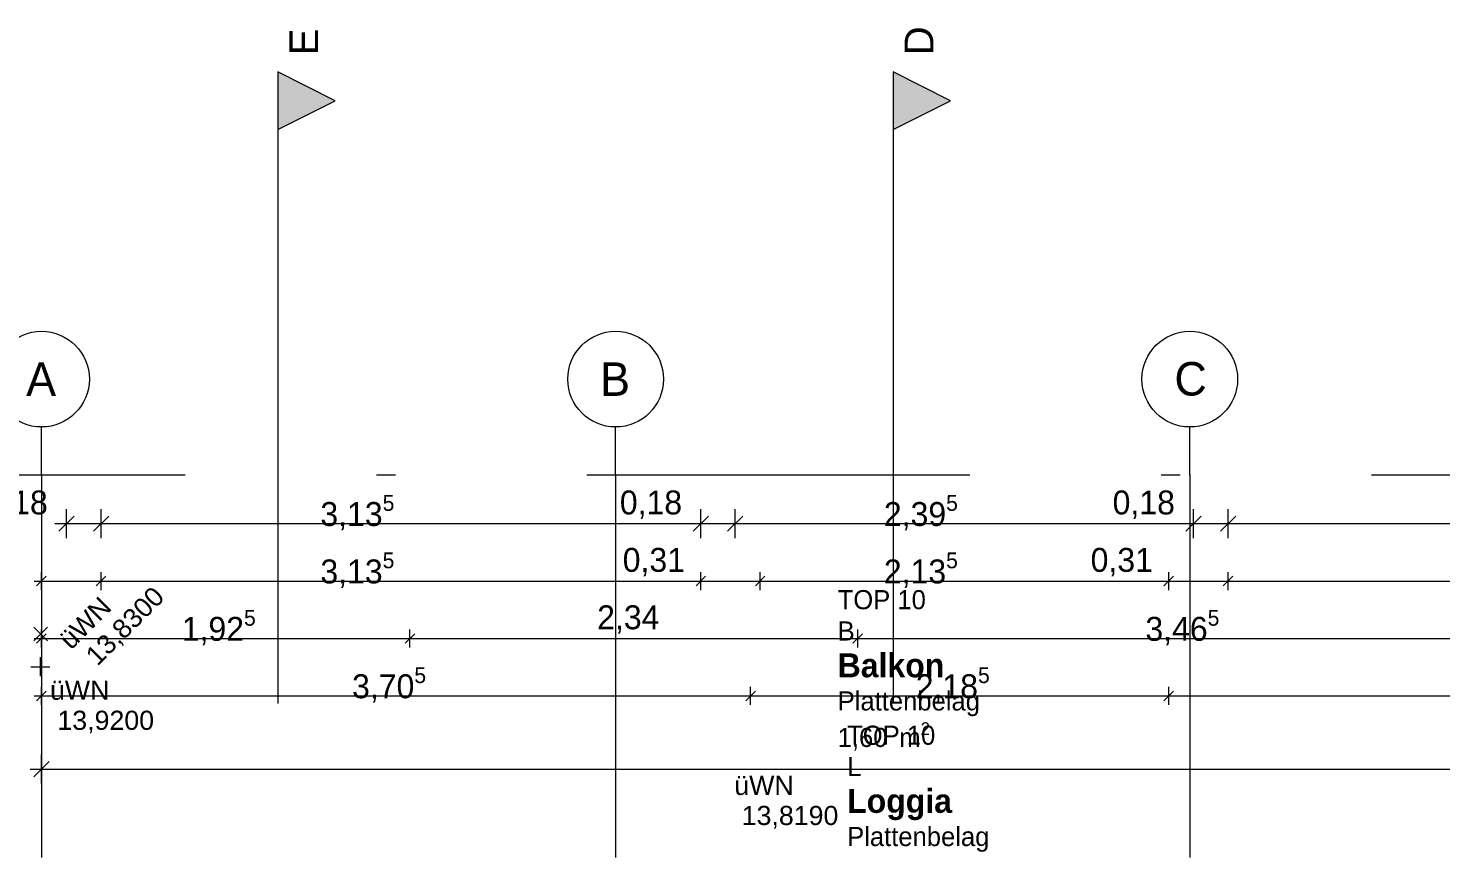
# Model space of a CAD drawing. Header units: metres. Extents: x -4 to 206, y -18 to 45.
# Drawn here: x -0.07 to 7.31, y 1.01 to 5.33 of the extents above; entities that cross this region are included whole.
import ezdxf

# ---------------------------------------------------------------- set-up
doc = ezdxf.new("R2010")
doc.units = ezdxf.units.M
doc.header["$MEASUREMENT"] = 0
doc.linetypes.add('Achse', pattern=[0.004, 0.002, -0.001, 0, -0.001])
doc.linetypes.add('Schnittlinie', pattern=[0.006, 0.003, -0.0015, 0, -0.0015])
for name, color, linetype in [('2._2.Stock PP STG1_4_000 Achsraster', 7, 'Continuous'), ('2._2.Stock PP STG1_4_810 Raum', 7, 'Continuous'), ('2._2.Stock PP STG1_4_851 Marker Schnitt', 7, 'Continuous'), ('2._2.Stock PP STG1_4_910 Allgemein Lageplan Höhen', 7, 'Continuous'), ('2._2.Stock PP STG1_4_950 Polierplan Bemaßung', 7, 'Continuous')]:
    doc.layers.add(name, color=color, linetype=linetype)
doc.styles.add('ERSTELLTER_STIL_1', font='arial.ttf')
doc.styles.add('ERSTELLTER_STIL_2', font='')
doc.styles.add('ERSTELLTER_STIL_6', font='')
doc.styles.get('ERSTELLTER_STIL_2').set_extended_font_data('Eurostile')
doc.styles.get('ERSTELLTER_STIL_6').set_extended_font_data('Eurostile', bold=True)

msp = doc.modelspace()

# ---------------------------------------------------------------- hatches: boundary and pattern name
at = {"layer": '2._2.Stock PP STG1_4_851 Marker Schnitt', "linetype": 'Continuous', "lineweight": 0, "true_color": 0x000000}
for points in [[(1.235, 5.105), (1.235, 4.805), (1.535, 4.955)], [(4.45, 5.105), (4.45, 4.805), (4.75, 4.955)]]:
    msp.add_hatch(color=18, dxfattribs=at).paths.add_polyline_path(points)

# ---------------------------------------------------------------- linework, layer by layer
at = {"layer": '2._2.Stock PP STG1_4_000 Achsraster', "color": 5, "linetype": 'Achse', "lineweight": 0, "ltscale": 1000}
for p, q in [((0, 3), (0, 3.25)), ((3, 3), (3, 3.25)), ((6, 3), (6, 3.25)), ((-1.25, 3), (21, 3)), ((0, 3), (0, -18)), ((3, 3), (3, -18)), ((6, 3), (6, -18))]:
    msp.add_line(p, q, dxfattribs=at)
at = {"layer": '2._2.Stock PP STG1_4_000 Achsraster', "color": 5, "linetype": 'Continuous', "lineweight": 0, "ltscale": 1000}
for centre in [(0, 3.5), (3, 3.5), (6, 3.5)]:
    msp.add_circle(centre, 0.25, dxfattribs=at)
at = {"layer": '2._2.Stock PP STG1_4_000 Achsraster', "color": 5, "linetype": 'Achse', "lineweight": 0, "ltscale": 1000}
for p in [(0, 3), (0, 3), (3, 3), (3, 3), (6, 3), (6, 3)]:
    msp.add_point(p, dxfattribs=at)
at = {"layer": '2._2.Stock PP STG1_4_851 Marker Schnitt', "color": 7, "linetype": 'Schnittlinie', "lineweight": 13, "ltscale": 1000}
for p, q in [((1.235, 4.805), (1.235, -18)), ((4.45, 4.805), (4.45, -18))]:
    msp.add_line(p, q, dxfattribs=at)
at = {"layer": '2._2.Stock PP STG1_4_851 Marker Schnitt', "color": 7, "linetype": 'Continuous', "lineweight": 13, "ltscale": 1000, "flags": 128}
for points in [[(1.235, 5.105), (1.235, 4.805), (1.535, 4.955)], [(4.45, 5.105), (4.45, 4.805), (4.75, 4.955)]]:
    msp.add_lwpolyline(points, close=True, dxfattribs=at)
at = {"layer": '2._2.Stock PP STG1_4_910 Allgemein Lageplan Höhen', "color": 7, "linetype": 'Continuous', "lineweight": 13, "ltscale": 1000}
for p, q in [((-0.0393, 2.1324), (0.0314, 2.2031)), ((0.0314, 2.1324), (-0.0393, 2.2031)), ((-0.0556, 1.9973), (0.0444, 1.9973)), ((-0.0056, 1.9473), (-0.0056, 2.0473))]:
    msp.add_line(p, q, dxfattribs=at)
at = {"layer": '2._2.Stock PP STG1_4_950 Polierplan Bemaßung', "color": 76, "linetype": 'Continuous', "lineweight": 13, "ltscale": 1000, "true_color": 0x3f7f02}
for p, q in [((0.1305, 2.6698), (0.1305, 2.8198)), ((0.3111, 2.6698), (0.3111, 2.8198)), ((3.445, 2.6698), (3.445, 2.8198)), ((3.625, 2.6698), (3.625, 2.8198)), ((6.02, 2.6698), (6.02, 2.8198)), ((6.2, 2.6698), (6.2, 2.8198)), ((0.0705, 2.7448), (0.1305, 2.7448)), ((0.1705, 2.7848), (0.0905, 2.7048)), ((0.1305, 2.7448), (0.3111, 2.7448)), ((0.3511, 2.7848), (0.2711, 2.7048)), ((0.3111, 2.7448), (3.445, 2.7448)), ((3.485, 2.7848), (3.405, 2.7048)), ((3.445, 2.7448), (3.625, 2.7448)), ((3.665, 2.7848), (3.585, 2.7048)), ((3.625, 2.7448), (6.02, 2.7448)), ((6.06, 2.7848), (5.98, 2.7048)), ((6.02, 2.7448), (6.2, 2.7448)), ((6.24, 2.7848), (6.16, 2.7048)), ((6.2, 2.7448), (9.37, 2.7448))]:
    msp.add_line(p, q, dxfattribs=at)
at = {"layer": '2._2.Stock PP STG1_4_950 Polierplan Bemaßung', "color": 6, "linetype": 'Continuous', "lineweight": 13, "ltscale": 1000, "true_color": 0xfb02fe}
for p, q in [((-0.0378, 2.4448), (-0.0003, 2.4448)), ((0.0247, 2.4698), (-0.0253, 2.4198)), ((-0.0003, 2.3979), (-0.0003, 2.4916)), ((-0.0003, 2.4448), (0.3111, 2.4448)), ((0.3361, 2.4698), (0.2861, 2.4198)), ((0.3111, 2.3979), (0.3111, 2.4916)), ((0.3111, 2.4448), (3.445, 2.4448)), ((3.47, 2.4698), (3.42, 2.4198)), ((3.445, 2.3979), (3.445, 2.4916)), ((3.445, 2.4448), (3.755, 2.4448)), ((3.78, 2.4698), (3.73, 2.4198)), ((3.755, 2.3979), (3.755, 2.4916)), ((3.755, 2.4448), (5.89, 2.4448)), ((5.915, 2.4698), (5.865, 2.4198)), ((5.89, 2.3979), (5.89, 2.4916)), ((5.89, 2.4448), (6.2, 2.4448)), ((6.225, 2.4698), (6.175, 2.4198)), ((6.2, 2.3979), (6.2, 2.4916)), ((6.2, 2.4448), (9.37, 2.4448)), ((-0.0378, 2.1448), (-0.0003, 2.1448)), ((0.0247, 2.1698), (-0.0253, 2.1198)), ((-0.0003, 2.0979), (-0.0003, 2.1916)), ((-0.0003, 2.1448), (1.925, 2.1448)), ((1.95, 2.1698), (1.9, 2.1198)), ((1.925, 2.0979), (1.925, 2.1916)), ((1.925, 2.1448), (4.265, 2.1448)), ((4.29, 2.1698), (4.24, 2.1198)), ((4.265, 2.0979), (4.265, 2.1916)), ((4.265, 2.1448), (7.73, 2.1448)), ((0.0247, 1.8698), (-0.0253, 1.8198)), ((-0.0003, 1.7979), (-0.0003, 1.8916)), ((3.73, 1.8698), (3.68, 1.8198)), ((3.705, 1.7979), (3.705, 1.8916)), ((5.915, 1.8698), (5.865, 1.8198)), ((5.89, 1.7979), (5.89, 1.8916)), ((-0.0378, 1.8448), (-0.0003, 1.8448)), ((-0.0003, 1.8448), (3.705, 1.8448)), ((3.705, 1.8448), (5.89, 1.8448)), ((5.89, 1.8448), (13.09, 1.8448))]:
    msp.add_line(p, q, dxfattribs=at)
at = {"layer": '2._2.Stock PP STG1_4_950 Polierplan Bemaßung', "color": 1, "linetype": 'Continuous', "lineweight": 13, "ltscale": 1000, "true_color": 0xfb0106}
for p, q in [((0.04, 1.5027), (-0.04, 1.4227)), ((0, 1.3877), (0, 1.5377)), ((-0.06, 1.4627), (0, 1.4627)), ((0, 1.4627), (18.985, 1.4627))]:
    msp.add_line(p, q, dxfattribs=at)

# ---------------------------------------------------------------- texts
at = {"layer": '2._2.Stock PP STG1_4_000 Achsraster', "color": 5, "linetype": 'Continuous', "lineweight": 0, "char_height": 0.175, "attachment_point": 1, "style": 'ERSTELLTER_STIL_2'}
for s, insert in [('\\A1;{\\pql;\\pt0;\\fEurostile|b0|i0|c0|p0;\\W1.000000;A}', (-0.0799, 3.5875)), ('\\A1;{\\pql;\\pt0;\\fEurostile|b0|i0|c0|p0;\\W1.000000;B}', (2.9191, 3.5875)), ('\\A1;{\\pql;\\pt0;\\fEurostile|b0|i0|c0|p0;\\W1.000000;C}', (5.9199, 3.5893))]:
    msp.add_mtext(s, dxfattribs=dict(at, insert=insert))
at = {"layer": '2._2.Stock PP STG1_4_810 Raum', "color": 7, "linetype": 'Continuous', "lineweight": 13, "attachment_point": 1}
for s, insert, char_height, style in [('\\A1;{\\pql;\\pt0;\\fEurostile|b0|i0|c0|p0;\\W1.000000;TOP 10}', (4.1602, 2.3976), 0.1, 'ERSTELLTER_STIL_2'), ('\\A1;{\\pql;\\pt0;\\fEurostile|b0|i0|c0|p0;\\W1.000000;B}', (4.1602, 2.2341), 0.1, 'ERSTELLTER_STIL_2'), ('\\A1;{\\pql;\\pt0;\\fEurostile|b1|i0|c0|p0;\\W1.000000;Balkon}', (4.1602, 2.0669), 0.125, 'ERSTELLTER_STIL_6'), ('\\A1;{\\pql;\\pt0;\\fEurostile|b0|i0|c0|p0;\\W1.000000;Plattenbelag}', (4.1602, 1.8685), 0.1, 'ERSTELLTER_STIL_2'), ('\\A1;{\\pql;\\pt0,0.05;\\fEurostile|b0|i0|c0|p0;\\W1.000000;1,60\\fEurostile|b0|i0|c0|p0;\\W1.000000;\\A1{\\H.66x;\\S^  ;}\\fEurostile|b0|i0|c0|p0;\\W1.000000; m\\fEurostile|b0|i0|c0|p0;\\W1.000000;\\A1{\\H.66x;\\S2^  ;}}', (4.1602, 1.707), 0.1, 'ERSTELLTER_STIL_2'), ('\\A1;{\\pql;\\pt0;\\fEurostile|b0|i0|c0|p0;\\W1.000000;TOP 10}', (4.2096, 1.6892), 0.1, 'ERSTELLTER_STIL_2'), ('\\A1;{\\pql;\\pt0;\\fEurostile|b0|i0|c0|p0;\\W1.000000;L}', (4.2096, 1.5257), 0.1, 'ERSTELLTER_STIL_2'), ('\\A1;{\\pql;\\pt0;\\fEurostile|b1|i0|c0|p0;\\W1.000000;Loggia}', (4.2096, 1.3585), 0.125, 'ERSTELLTER_STIL_6'), ('\\A1;{\\pql;\\pt0;\\fEurostile|b0|i0|c0|p0;\\W1.000000;Plattenbelag}', (4.2096, 1.16), 0.1, 'ERSTELLTER_STIL_2')]:
    msp.add_mtext(s, dxfattribs=dict(at, insert=insert, char_height=char_height, style=style))
at = {"layer": '2._2.Stock PP STG1_4_851 Marker Schnitt', "color": 7, "linetype": 'Continuous', "lineweight": 13, "char_height": 0.15, "attachment_point": 9, "rotation": 90, "style": 'ERSTELLTER_STIL_1'}
for s, insert in [('\\A1;{\\pqr;\\pt0;\\fArial|b0|i0|c0|p0;\\W1.000000;E}', (1.445, 5.3322)), ('\\A1;{\\pqr;\\pt0;\\fArial|b0|i0|c0|p0;\\W1.000000;D}', (4.66, 5.3436))]:
    msp.add_mtext(s, dxfattribs=dict(at, insert=insert))
at = {"layer": '2._2.Stock PP STG1_4_910 Allgemein Lageplan Höhen', "color": 7, "linetype": 'Continuous', "lineweight": 13, "char_height": 0.1, "attachment_point": 1, "rotation": 45, "style": 'ERSTELLTER_STIL_1'}
for s, insert in [('\\A1;{\\pql;\\fArial|b0|i0|c0|p0;\\W1.000000;üWN}', (0.0829, 2.1516)), ('\\A1;{\\pql;\\fArial|b0|i0|c0|p0;\\W1.000000; 13,8300}', (0.194, 2.0405))]:
    msp.add_mtext(s, dxfattribs=dict(at, insert=insert))
at = {"layer": '2._2.Stock PP STG1_4_910 Allgemein Lageplan Höhen', "color": 7, "linetype": 'Continuous', "lineweight": 13, "char_height": 0.1, "attachment_point": 1, "style": 'ERSTELLTER_STIL_1'}
for s, insert in [('\\A1;{\\pql;\\fArial|b0|i0|c0|p0;\\W1.000000;üWN}', (0.0444, 1.9244)), ('\\A1;{\\pql;\\fArial|b0|i0|c0|p0;\\W1.000000; 13,9200}', (0.0444, 1.7673)), ('\\A1;{\\pql;\\fArial|b0|i0|c0|p0;\\W1.000000;üWN}', (3.62, 1.4271)), ('\\A1;{\\pql;\\fArial|b0|i0|c0|p0;\\W1.000000; 13,8190}', (3.62, 1.27))]:
    msp.add_mtext(s, dxfattribs=dict(at, insert=insert))
at = {"layer": '2._2.Stock PP STG1_4_950 Polierplan Bemaßung', "color": 76, "linetype": 'Continuous', "lineweight": 13, "true_color": 0x3f7f02, "char_height": 0.125, "width": 0.382966, "attachment_point": 7, "style": 'ERSTELLTER_STIL_2'}
for insert in [(-0.2925, 2.7698), (3.022, 2.7698), (5.597, 2.7698)]:
    msp.add_mtext('\\A1;{\\pql;\\fEurostile|b0|i0|c0|p0;\\W1.000000;0,18}', dxfattribs=dict(at, insert=insert))
at = {"layer": '2._2.Stock PP STG1_4_950 Polierplan Bemaßung', "color": 76, "linetype": 'Continuous', "lineweight": 13, "true_color": 0x3f7f02, "char_height": 0.125, "attachment_point": 7, "style": 'ERSTELLTER_STIL_2'}
for s, insert in [('\\A1;{\\pql;\\fEurostile|b0|i0|c0|p0;\\W1.000000;3,13\\fEurostile|b0|i0|c0|p0;\\W1.000000;\\A1{\\H.66x;\\S5^  ;}}', (1.4572, 2.6961)), ('\\A1;{\\pql;\\fEurostile|b0|i0|c0|p0;\\W1.000000;2,39\\fEurostile|b0|i0|c0|p0;\\W1.000000;\\A1{\\H.66x;\\S5^  ;}}', (4.4016, 2.6961))]:
    msp.add_mtext(s, dxfattribs=dict(at, insert=insert))
at = {"layer": '2._2.Stock PP STG1_4_950 Polierplan Bemaßung', "color": 6, "linetype": 'Continuous', "lineweight": 13, "true_color": 0xfb02fe, "char_height": 0.125, "attachment_point": 7, "style": 'ERSTELLTER_STIL_2'}
for s, insert in [('\\A1;{\\pql;\\fEurostile|b0|i0|c0|p0;\\W1.000000;3,13\\fEurostile|b0|i0|c0|p0;\\W1.000000;\\A1{\\H.66x;\\S5^  ;}}', (1.4572, 2.3961)), ('\\A1;{\\pql;\\fEurostile|b0|i0|c0|p0;\\W1.000000;2,13\\fEurostile|b0|i0|c0|p0;\\W1.000000;\\A1{\\H.66x;\\S5^  ;}}', (4.4016, 2.3961)), ('\\A1;{\\pql;\\fEurostile|b0|i0|c0|p0;\\W1.000000;1,92\\fEurostile|b0|i0|c0|p0;\\W1.000000;\\A1{\\H.66x;\\S5^  ;}}', (0.7329, 2.0961)), ('\\A1;{\\pql;\\fEurostile|b0|i0|c0|p0;\\W1.000000;3,46\\fEurostile|b0|i0|c0|p0;\\W1.000000;\\A1{\\H.66x;\\S5^  ;}}', (5.7681, 2.0961)), ('\\A1;{\\pql;\\fEurostile|b0|i0|c0|p0;\\W1.000000;3,70\\fEurostile|b0|i0|c0|p0;\\W1.000000;\\A1{\\H.66x;\\S5^  ;}}', (1.6229, 1.7961)), ('\\A1;{\\pql;\\fEurostile|b0|i0|c0|p0;\\W1.000000;2,18\\fEurostile|b0|i0|c0|p0;\\W1.000000;\\A1{\\H.66x;\\S5^  ;}}', (4.5681, 1.7961))]:
    msp.add_mtext(s, dxfattribs=dict(at, insert=insert))
at = {"layer": '2._2.Stock PP STG1_4_950 Polierplan Bemaßung', "color": 6, "linetype": 'Continuous', "lineweight": 13, "true_color": 0xfb02fe, "char_height": 0.125, "width": 0.382966, "attachment_point": 7, "style": 'ERSTELLTER_STIL_2'}
for s, insert in [('\\A1;{\\pql;\\fEurostile|b0|i0|c0|p0;\\W1.000000;0,31}', (3.037, 2.4698)), ('\\A1;{\\pql;\\fEurostile|b0|i0|c0|p0;\\W1.000000;0,31}', (5.482, 2.4698)), ('\\A1;{\\pql;\\fEurostile|b0|i0|c0|p0;\\W1.000000;2,34}', (2.9035, 2.1698))]:
    msp.add_mtext(s, dxfattribs=dict(at, insert=insert))

doc.saveas('drawing.dxf')
